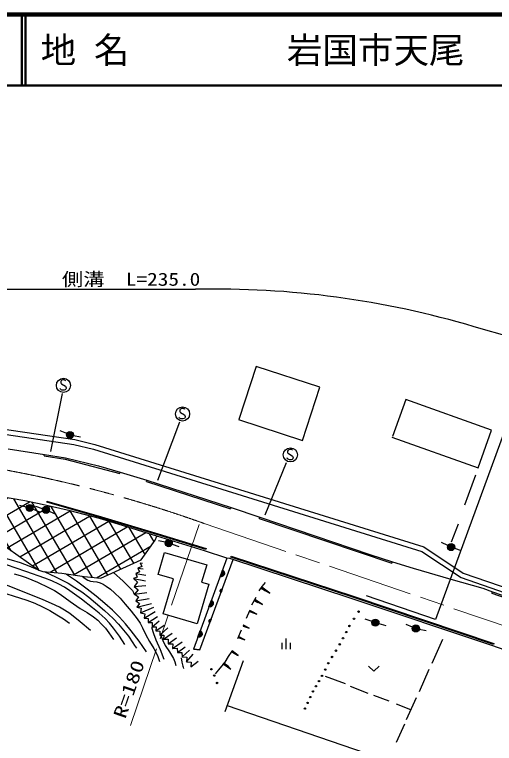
# Model space of a CAD drawing. Units: millimetres, scale not verified. Extents: x 40000 to 680000, y 20000 to 380000.
# Drawn here: x 366708 to 434232, y 277429 to 380000 of the extents above; entities that cross this region are included whole.
import ezdxf
from ezdxf.enums import TextEntityAlignment as Align

# ---------------------------------------------------------------- set-up
doc = ezdxf.new("R2010")
doc.units = ezdxf.units.MM
doc.header["$LTSCALE"] = 1000
doc.linetypes.add('CHAIN', pattern=[18.5, 12, -1.5, 3.5, -1.5])
for name, color, linetype, lineweight in [('M-BGD', 7, 'Continuous', 25), ('M-BMK', 2, 'CHAIN', 13), ('M-TTL', 2, 'Continuous', 140), ('M-TTL-LINE', 7, 'Continuous', 50)]:
    doc.layers.add(name, color=color, linetype=linetype, lineweight=lineweight)
doc.layers.add('M-TTL-TXT', color=7, linetype='Continuous')
doc.styles.add('ＭＳ ゴシック', font='')
doc.styles.get('ＭＳ ゴシック').set_extended_font_data('MS Gothic')

# ---------------------------------------------------------------- blocks, each defined once
blk = doc.blocks.new('BUHIN143')
at = {"color": 7, "linetype": 'Continuous', "lineweight": 25}
for radius in [498, 440, 382, 322, 265, 195, 135, 77.5, 15]:
    blk.add_circle((0, 0), radius, dxfattribs=at)
blk = doc.blocks.new('BUHIN144')
at = {"color": 7, "linetype": 'Continuous', "lineweight": 25}
blk.add_lwpolyline([(-786, 268), (41, -350), (704, 440)], dxfattribs=at)
blk = doc.blocks.new('BUHIN165')
at = {"color": 7, "linetype": 'Continuous', "lineweight": 25}
for p, q in [((174, 447), (-52, -476)), ((15, -467), (228, 407)), ((280, 356), (85, -443)), ((156, -414), (329, 293)), ((375, 220), (232, -368)), ((320, -269), (409, 93))]:
    blk.add_line(p, q, dxfattribs=at)
blk.add_lwpolyline([(119, 486), (221, 420), (302, 340), (386, 220), (418, 99), (426, -24), (390, -175), (325, -280), (241, -373), (111, -441), (2, -477), (-119, -486)], close=True, dxfattribs=at)
blk = doc.blocks.new('BUHIN166')
at = {"color": 7, "linetype": 'Continuous', "lineweight": 25}
for p, q in [((-160, 135), (-204, -46)), ((-188, -110), (-116, 184)), ((-78, 207), (-165, -146)), ((-140, -178), (-42, 221)), ((-7, 233), (-114, -204)), ((-87, -223), (26, 238))]:
    blk.add_line(p, q, dxfattribs=at)
blk.add_lwpolyline([(-60, -243), (-111, -210), (-151, -170), (-193, -110), (-209, -49), (-213, 13), (-195, 88), (-162, 140), (-120, 187), (-55, 221), (-1, 238), (60, 243)], close=True, dxfattribs=at)
blk = doc.blocks.new('BUHIN180')
at = {"color": 7, "linetype": 'Continuous', "lineweight": 25}
blk.add_circle((0, 0), 99.5, dxfattribs=at)
blk = doc.blocks.new('BUHIN181')
at = {"color": 7, "linetype": 'Continuous', "lineweight": 25}
blk.add_circle((0, 0), 99.5, dxfattribs=at)
blk = doc.blocks.new('BUHIN182')
at = {"color": 7, "linetype": 'Continuous', "lineweight": 25}
blk.add_circle((0, 0), 99.5, dxfattribs=at)
blk = doc.blocks.new('BUHIN183')
at = {"color": 7, "linetype": 'Continuous', "lineweight": 25}
blk.add_circle((0, 0), 99.5, dxfattribs=at)
blk = doc.blocks.new('BUHIN184')
at = {"color": 7, "linetype": 'Continuous', "lineweight": 25}
blk.add_circle((0, 0), 99.5, dxfattribs=at)
blk = doc.blocks.new('BUHIN185')
at = {"color": 7, "linetype": 'Continuous', "lineweight": 25}
blk.add_circle((0, 0), 99.5, dxfattribs=at)
blk = doc.blocks.new('BUHIN186')
at = {"color": 7, "linetype": 'Continuous', "lineweight": 25}
blk.add_circle((0, 0), 99.5, dxfattribs=at)
blk = doc.blocks.new('BUHIN224')
at = {"color": 7, "linetype": 'Continuous', "lineweight": 25}
for p, q in [((-614, 84), (-510, -810)), ((-86, 745), (86, -745)), ((578, 222), (682, -672))]:
    blk.add_line(p, q, dxfattribs=at)
blk = doc.blocks.new('BUHIN270')
at = {"color": 7, "linetype": 'Continuous', "lineweight": 25}
blk.add_lwpolyline([(235, 676), (174, 729), (95, 756), (-11, 764), (-165, 746), (-291, 697), (-391, 610), (-444, 493), (-436, 378), (-422, 304), (-371, 209), (-295, 163), (282, -89), (352, -171), (405, -291), (409, -411), (385, -510), (326, -607), (177, -669), (-52, -695), (-153, -692), (-252, -658), (-340, -592), (-423, -486)], dxfattribs=at)
blk.add_circle((0, 0), 995, dxfattribs=at)

msp = doc.modelspace()

# ---------------------------------------------------------------- hatches: boundary and pattern name
at = {"layer": 'M-BGD'}
h = msp.add_hatch(dxfattribs=at)
h.set_pattern_fill('USER', color=256, style=0, pattern_type=2)
h.set_pattern_definition([(30.299, (374537, 310147), (-1009.03, 1726.8), []), (300.299, (374537, 310147), (1726.8, 1009.03), [])])
h.paths.add_polyline_path([(362423, 312549), (368165, 311570), (370572, 311062), (374537, 310147), (378673, 309062), (380655, 308485), (386714, 306618), (386506, 306051), (384524, 303252), (378827, 300664), (376497, 300908), (373361, 301398), (370690, 301642), (370124, 301796), (362413, 307245), (362418, 310001), (362416, 311252)])

# ---------------------------------------------------------------- linework, layer by layer
for p, q in [((275669, 341336), (392163, 341336)), ((503916, 314986), (431398, 336066)), ((400705, 330473), (398266, 322994)), ((409681, 327546), (400705, 330473)), ((407236, 320046), (409681, 327546)), ((437924, 327657), (425938, 294887)), ((371822, 318502), (373437, 326654)), ((421747, 325844), (419881, 320604)), ((433841, 321537), (421747, 325844)), ((360663, 322320), (375204, 320194)), ((386886, 314457), (389953, 322689)), ((398197, 322994), (407236, 320046)), ((360577, 321625), (375069, 319507)), ((374044, 321031), (373118, 321410)), ((431945, 316213), (433841, 321537)), ((374999, 320753), (375983, 320576)), ((375204, 320194), (378019, 319497)), ((419812, 320535), (431945, 316213)), ((375069, 319507), (377830, 318822)), ((378019, 319497), (424303, 305079)), ((365783, 318889), (370919, 318100)), ((370886, 317903), (370919, 318100)), ((370919, 318100), (373889, 317607)), ((377830, 318822), (423999, 304441)), ((370886, 317903), (373848, 317411)), ((373848, 317411), (381535, 315397)), ((373889, 317607), (378520, 316517)), ((401979, 309614), (404966, 316959)), ((378520, 316517), (381585, 315591)), ((381535, 315397), (381585, 315591)), ((381585, 315591), (385325, 314499)), ((431567, 315171), (430015, 310953)), ((385263, 314309), (385325, 314499)), ((385263, 314309), (397102, 310437)), ((385325, 314499), (397164, 310627)), ((368165, 311570), (362423, 312549)), ((368356, 310688), (367385, 310929)), ((370572, 311062), (368165, 311570)), ((374537, 310147), (370572, 311062)), ((371266, 311522), (371224, 311378)), ((378877, 309156), (371224, 311378)), ((371266, 311522), (378919, 309300)), ((369305, 310383), (370235, 310013)), ((370655, 310452), (369706, 310766)), ((371587, 310093), (372502, 309688)), ((378673, 309062), (374537, 310147)), ((397164, 310627), (397102, 310437)), ((397164, 310627), (401202, 309263)), ((380656, 308485), (378673, 309062)), ((386877, 306785), (378877, 309156)), ((378919, 309300), (386921, 306929)), ((401139, 309073), (401202, 309263)), ((401139, 309073), (419813, 302783)), ((401202, 309263), (416711, 304032)), ((386714, 306618), (380656, 308485)), ((429125, 308296), (428167, 305772)), ((362413, 307245), (370124, 301796)), ((393613, 304705), (386877, 306785)), ((386921, 306929), (393657, 304848)), ((384524, 303252), (386506, 306051)), ((386506, 306051), (386714, 306618)), ((393433, 304522), (386714, 306618)), ((387918, 305729), (386944, 305958)), ((427696, 305282), (426800, 305727)), ((388881, 305462), (389834, 305159)), ((393657, 304848), (393613, 304705)), ((424303, 305079), (429848, 301395)), ((428618, 304902), (429567, 304588)), ((386891, 301220), (387812, 304312)), ((387812, 304312), (393749, 302543)), ((396593, 303488), (393433, 304522)), ((397161, 303648), (397207, 303791)), ((414466, 297965), (397161, 303648)), ((397207, 303791), (414514, 298107)), ((416711, 304032), (419876, 302973)), ((423999, 304441), (429535, 300763)), ((378827, 300664), (384524, 303252)), ((384388, 302833), (384595, 302306)), ((384388, 302833), (384719, 302807)), ((396593, 303488), (391883, 290707)), ((392769, 290587), (397480, 303306)), ((396990, 303470), (396593, 303488)), ((414220, 297788), (396990, 303470)), ((419813, 302783), (419876, 302973)), ((419876, 302973), (422821, 302100)), ((370124, 301796), (370690, 301641)), ((370690, 301641), (373360, 301398)), ((384276, 301572), (383749, 301364)), ((384595, 302306), (384068, 302099)), ((384068, 302099), (384276, 301572)), ((384068, 302099), (384803, 302009)), ((393749, 302543), (393028, 300122)), ((422821, 302100), (428085, 300546)), ((373360, 301398), (376498, 300908)), ((376498, 300908), (378827, 300664)), ((383956, 300838), (383429, 300630)), ((383429, 300630), (384022, 300123)), ((383429, 300630), (385137, 300332)), ((383749, 301364), (383956, 300838)), ((383749, 301364), (385190, 301130)), ((389062, 300573), (386891, 301220)), ((387602, 295669), (389062, 300573)), ((428085, 300546), (432623, 299256)), ((429535, 300763), (488940, 280229)), ((429848, 301395), (489316, 280840)), ((384022, 300123), (383514, 299530)), ((383514, 299530), (385166, 299644)), ((383514, 299530), (384106, 299022)), ((394042, 299820), (392381, 294245)), ((393028, 300122), (394042, 299820)), ((401545, 299491), (402025, 300099)), ((384106, 299022), (383599, 298430)), ((383599, 298430), (385333, 298654)), ((401149, 298884), (401545, 299491)), ((401653, 299110), (401425, 299259)), ((401440, 299283), (401935, 298959)), ((402226, 298803), (401455, 299306)), ((401471, 299330), (402508, 298653)), ((402257, 298850), (401486, 299353)), ((401497, 299371), (401993, 299047)), ((401743, 299248), (401515, 299397)), ((432623, 299256), (433956, 298759)), ((433890, 298570), (433956, 298759)), ((433890, 298570), (449030, 293272)), ((433956, 298759), (449096, 293461)), ((383599, 298430), (384136, 298046)), ((384136, 298046), (383752, 297509)), ((383752, 297509), (385664, 297829)), ((383752, 297509), (384289, 297125)), ((400087, 296937), (400691, 298005)), ((400666, 297408), (400446, 297532)), ((400458, 297555), (400936, 297284)), ((401215, 297157), (400471, 297578)), ((400484, 297600), (401485, 297034)), ((401241, 297202), (400497, 297623)), ((400506, 297640), (400984, 297369)), ((400741, 297540), (400521, 297665)), ((433887, 291196), (414220, 297788)), ((434104, 291332), (414466, 297965)), ((414514, 298107), (434152, 291474)), ((425938, 294887), (416247, 298202)), ((383905, 296588), (385968, 297142)), ((384289, 297125), (383905, 296588)), ((383905, 296588), (384545, 296458)), ((384415, 295818), (386299, 296620)), ((384545, 296458), (384415, 295818)), ((384415, 295818), (385055, 295689)), ((384926, 295049), (386493, 296016)), ((385055, 295689), (384926, 295049)), ((392381, 294245), (387602, 295669)), ((399358, 295046), (399816, 296113)), ((399972, 295911), (399775, 295995)), ((399784, 296016), (400211, 295832)), ((400457, 295751), (399792, 296036)), ((399801, 296056), (400696, 295672)), ((400474, 295791), (399810, 296076)), ((399816, 296091), (400243, 295908)), ((400023, 296030), (399826, 296114)), ((384926, 295049), (385510, 295030)), ((385491, 294445), (386797, 295301)), ((385510, 295030), (385491, 294445)), ((385491, 294445), (386075, 294425)), ((386056, 293841), (387073, 294669)), ((386075, 294425), (386056, 293841)), ((417011, 294586), (416062, 294901)), ((386056, 293841), (386620, 293819)), ((386598, 293255), (387762, 294092)), ((386620, 293819), (386598, 293255)), ((387140, 292669), (388258, 293681)), ((398105, 292192), (398633, 293426)), ((399036, 293884), (398876, 293956)), ((398883, 293972), (399230, 293817)), ((399430, 293747), (398890, 293989)), ((398898, 294005), (399625, 293680)), ((399445, 293780), (398905, 294022)), ((398910, 294034), (399258, 293879)), ((399079, 293981), (398919, 294053)), ((417969, 294299), (418934, 294037)), ((422712, 293801), (421790, 294188)), ((423664, 293511), (424645, 293317)), ((386598, 293255), (387162, 293233)), ((387162, 293233), (387140, 292669)), ((387140, 292669), (387704, 292648)), ((387682, 292084), (388892, 292967)), ((387704, 292648), (387682, 292084)), ((398359, 292253), (398180, 292329)), ((398188, 292348), (398576, 292181)), ((398800, 292107), (398196, 292366)), ((398203, 292384), (399017, 292036)), ((398816, 292144), (398211, 292403)), ((398217, 292417), (398606, 292250)), ((398405, 292361), (398226, 292437)), ((387682, 292084), (388320, 292080)), ((388317, 291443), (389499, 292308)), ((388320, 292080), (388317, 291443)), ((388317, 291443), (388955, 291440)), ((388952, 290802), (390298, 291732)), ((388955, 291440), (388952, 290802)), ((426936, 292073), (425432, 288655)), ((434152, 291474), (434104, 291332)), ((388952, 290802), (389577, 290838)), ((389577, 290838), (389613, 290212)), ((389613, 290212), (390712, 291017)), ((390274, 289622), (391345, 290551)), ((392769, 290587), (391883, 290707)), ((391883, 290707), (392769, 290587)), ((397277, 290435), (396765, 289654)), ((397430, 290213), (397251, 290331)), ((397263, 290349), (397651, 290094)), ((397879, 289971), (397275, 290368)), ((397287, 290386), (398101, 289852)), ((397904, 290008), (397299, 290405)), ((397308, 290418), (397696, 290163)), ((397501, 290321), (397322, 290439)), ((448252, 286271), (433887, 291196)), ((389613, 290212), (390239, 290247)), ((390239, 290247), (390274, 289622)), ((390274, 289622), (390941, 289575)), ((390895, 288908), (391842, 289974)), ((390941, 289575), (390895, 288908)), ((396765, 289654), (396278, 288848)), ((390895, 288908), (391562, 288861)), ((391515, 288194), (392559, 289013)), ((391562, 288861), (391515, 288194)), ((396278, 288848), (395407, 287767)), ((396307, 288481), (396109, 288640)), ((396126, 288660), (396553, 288315)), ((396808, 288144), (396142, 288680)), ((396158, 288701), (397054, 287978)), ((396840, 288184), (396175, 288721)), ((396187, 288736), (396615, 288391)), ((396403, 288600), (396205, 288759)), ((398854, 289057), (396280, 281851)), ((395407, 287767), (394920, 287209)), ((423687, 284754), (425071, 287869)), ((413263, 285808), (410481, 286860)), ((416467, 284468), (413957, 285461)), ((419430, 283387), (417253, 284168)), ((421882, 280793), (423266, 283908)), ((396604, 282759), (511943, 243413)), ((422486, 282153), (420458, 282966)), ((420438, 277587), (421612, 280188))]:
    msp.add_line(p, q, dxfattribs=at)
for points in [[(329702, 304169), (330714, 304674), (331748, 305121), (332485, 305368), (333252, 305560), (334181, 305723), (335128, 305828), (336348, 305894), (337578, 305899), (342308, 305695), (347028, 305431), (349523, 305199), (352024, 305026), (355259, 304887), (358498, 304688), (360037, 304522), (361581, 304295), (363295, 303983), (364998, 303611), (366247, 303284), (367488, 302897), (368722, 302434), (369948, 301920)], [(377412, 293341), (375960, 294541), (374467, 295696), (373756, 296171), (373013, 296596), (371898, 297133), (370744, 297622), (368290, 298638), (365827, 299593), (364556, 299982), (363268, 300314), (361516, 300687), (359746, 301002), (357441, 301389), (355116, 301718), (353994, 301843), (352871, 301958)], [(382240, 291339), (381465, 292511), (380644, 293642), (380065, 294337), (379441, 294991), (378591, 295776), (377690, 296526), (376115, 297744), (374505, 298914), (373732, 299405), (372920, 299850), (371949, 300296), (370955, 300687), (368270, 301642), (365553, 302544)], [(370861, 301626), (372559, 300819), (374230, 299959), (375209, 299393), (376164, 298770), (377151, 298026), (378103, 297233), (379360, 296148), (380582, 295013), (381341, 294219), (382057, 293384), (382732, 292503), (383357, 291588), (383599, 291209), (383842, 290820)], [(358898, 300603), (363655, 299111), (368413, 297583), (369541, 297146), (370644, 296654), (371669, 296119), (372674, 295525), (373569, 294957), (374457, 294375)], [(366647, 301297), (367492, 301065), (368333, 300771), (369918, 300102), (371484, 299375), (372314, 298935), (373120, 298439), (374516, 297408), (375947, 296426), (376901, 295862), (377831, 295241), (378413, 294764), (378962, 294235), (379487, 293643), (379962, 293015), (380294, 292531), (380617, 292041)], [(385255, 290315), (384217, 291806), (383125, 293268), (382314, 294244), (381457, 295181), (380465, 296172), (379425, 297125), (378204, 298155), (376946, 299140), (375428, 300245), (373887, 301316)], [(376233, 300949), (376620, 300649), (377037, 300402), (377399, 300285), (377782, 300226), (378262, 300168), (378734, 300051), (379173, 299841), (379588, 299576), (380194, 299133), (380762, 298643), (381544, 297865), (382282, 297047), (383137, 296023), (383955, 294950), (384359, 294345), (384716, 293701), (385178, 292728), (385697, 291775), (386286, 290799), (386821, 289795), (386965, 289384), (387079, 288953)], [(380632, 301484), (381987, 300245), (383313, 298950), (383457, 298672), (383564, 298363)], [(385988, 293807), (386246, 292896), (386565, 291997), (387175, 290661), (387733, 289307)], [(387299, 292627), (387583, 291901), (387921, 291204), (388514, 290313), (389058, 289388), (389240, 288903), (389395, 288404)], [(390173, 289487), (390247, 288882), (390379, 288290), (390426, 288139), (390478, 287978)]]:
    msp.add_lwpolyline(points, dxfattribs=at)
for points in [[(401391, 299252), (402623, 298578), (401509, 299434)], [(400415, 297524), (401596, 296971), (400514, 297699)], [(399750, 295985), (400794, 295630), (399817, 296142)], [(398855, 293948), (399705, 293644), (398912, 294075)], [(398157, 292320), (399107, 291998), (398218, 292463)], [(397224, 290325), (398190, 289793), (397318, 290468)], [(396077, 288636), (397153, 287899), (396204, 288793)]]:
    msp.add_lwpolyline(points, close=True, dxfattribs=at)
msp.add_circle((394406, 287867), 99.5, dxfattribs=at)
msp.add_arc((395012, 213859), 127509, 73.41956, 91.28006, dxfattribs=at)
at = {"layer": 'M-BMK'}
for p, q in [((392674, 308241), (383001, 279940)), ((393524, 308332), (455433, 287216))]:
    msp.add_line(p, q, dxfattribs=at)
msp.add_arc((332585, 138459), 180473, 70.26541, 80.74939, dxfattribs=at)
at = {"layer": 'M-TTL'}
msp.add_line((680000, 380000), (40000, 380000), dxfattribs=at)
at = {"layer": 'M-TTL-LINE'}
for p, q in [((367750, 380000), (367750, 370000)), ((368250, 380000), (368250, 370000)), ((40000, 370000), (680000, 370000))]:
    msp.add_line(p, q, dxfattribs=at)

# ---------------------------------------------------------------- block references
at = {"layer": 'M-BGD', "rotation": 353.5101}
for name, p in [('BUHIN270', (373590, 327816)), ('BUHIN270', (390343, 323790)), ('BUHIN143', (374507, 320841)), ('BUHIN270', (405519, 318038)), ('BUHIN143', (368841, 310568)), ('BUHIN143', (371130, 310295)), ('BUHIN143', (388404, 305614)), ('BUHIN143', (428143, 305059)), ('BUHIN165', (395808, 301358)), ('BUHIN166', (395855, 298920)), ('BUHIN165', (394238, 297098)), ('BUHIN180', (415119, 295973)), ('BUHIN166', (394278, 294662)), ('BUHIN180', (414475, 294964)), ('BUHIN143', (417486, 294429)), ('BUHIN180', (413832, 293954)), ('BUHIN143', (423173, 293608)), ('BUHIN165', (392668, 292837)), ('BUHIN181', (412921, 292232)), ('BUHIN181', (413377, 293093)), ('BUHIN224', (404899, 291434)), ('BUHIN181', (412466, 291371)), ('BUHIN182', (411930, 290482)), ('BUHIN182', (411394, 289594)), ('BUHIN182', (410858, 288706)), ('BUHIN144', (417249, 287959)), ('BUHIN183', (410416, 287818)), ('BUHIN186', (394811, 286980)), ('BUHIN184', (409546, 286203)), ('BUHIN183', (409974, 286930)), ('BUHIN186', (395216, 285933)), ('BUHIN184', (409117, 285476)), ('BUHIN184', (408688, 284749)), ('BUHIN185', (407938, 283135)), ('BUHIN185', (408313, 283942)), ('BUHIN185', (407564, 282327))]:
    msp.add_blockref(name, p, dxfattribs=at)

# ---------------------------------------------------------------- texts
at = {"layer": 'M-BGD', "style": 'ＭＳ ゴシック', "width": 1.2}
msp.add_text('側溝\u3000L=235.0', height=1833, dxfattribs=at).set_placement((373365, 341286), align=Align.BOTTOM_LEFT)
at = {"layer": 'M-BMK', "style": 'ＭＳ ゴシック', "width": 1.35}
msp.add_text('R=180', height=1833, rotation=70.8, dxfattribs=at).set_placement((382803, 280610), align=Align.BOTTOM_LEFT)
at = {"layer": 'M-TTL-TXT', "style": 'ＭＳ ゴシック'}
for s, p in [('地 名', (370380, 375000)), ('岩国市天尾', (405024, 375000))]:
    msp.add_text(s, height=3666, dxfattribs=at).set_placement(p, align=Align.MIDDLE_LEFT)

doc.saveas('drawing.dxf')
